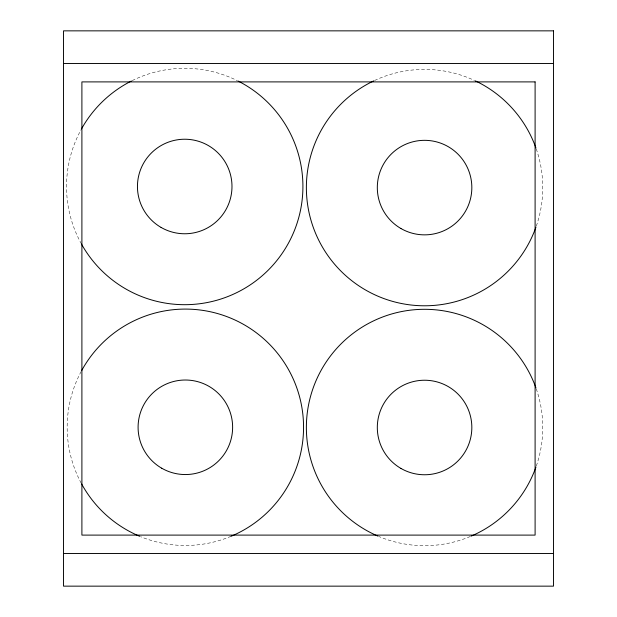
<?xml version="1.0" encoding="UTF-8"?>
<svg xmlns="http://www.w3.org/2000/svg" width="617" height="617" viewBox="0 0 617 617"><rect width="100%" height="100%" fill="white"/><g stroke="black" fill="none" stroke-linecap="round" stroke-linejoin="round"><path stroke-width="0.46" stroke-dasharray="3.08 2.31" d="M536.273 388.872A118.194 118.194 0 0 1 535.965 467.015M470.239 536.512A118.194 118.194 0 0 1 378.907 536.512M536.273 148.959A118.194 118.194 0 0 1 535.965 227.102M374.596 80.48A118.194 118.194 0 0 1 474.542 80.48M81.444 243.977A118.194 118.194 0 0 1 80.989 129.832M132.2 80.611A118.194 118.194 0 0 1 237.237 80.611M231.028 536.296A118.194 118.194 0 0 1 140.568 536.659M81.189 483.126A118.194 118.194 0 0 1 81.189 371.442"/><path stroke-width="0.93" d="M63.512 63.512L553.488 63.512M63.512 553.488L553.488 553.488M535.965 467.015A118.194 118.194 0 0 1 471.103 536.15M378.036 536.15A118.194 118.194 0 0 1 343.7 341.301A118.194 118.194 0 0 1 535.965 387.985M535.965 227.102A118.194 118.194 0 0 1 345.435 275.383A118.194 118.194 0 0 1 373.748 80.881M475.398 80.881A118.194 118.194 0 0 1 535.965 148.072M238.069 81.035A118.194 118.194 0 0 1 269.93 268.41A118.194 118.194 0 0 1 81.444 243.977M81.444 129.015A118.194 118.194 0 0 1 131.359 81.035M81.637 370.616A118.194 118.194 0 0 1 273.146 348.135A118.194 118.194 0 0 1 231.028 536.296M139.697 536.296A118.194 118.194 0 0 1 81.637 483.952M553.488 30.85L63.512 30.85L63.512 586.15L553.488 586.15L553.488 30.85M535.101 81.899L81.899 81.899L81.899 535.101L535.101 535.101L535.101 81.899M400.942 468.426A47.262 47.262 0 0 0 471.835 427.496A47.262 47.262 0 0 0 400.942 386.566A47.262 47.262 0 0 0 400.942 468.426M400.942 228.521A47.262 47.262 0 0 0 471.835 187.591A47.262 47.262 0 0 0 400.942 146.661A47.262 47.262 0 0 0 400.942 228.521M161.083 227.426A47.262 47.262 0 0 0 231.984 186.496A47.262 47.262 0 0 0 161.083 145.566A47.262 47.262 0 0 0 161.083 227.426M161.731 468.218A47.262 47.262 0 0 0 232.624 427.28A47.262 47.262 0 0 0 161.731 386.35A47.262 47.262 0 0 0 161.731 468.218"/></g></svg>
